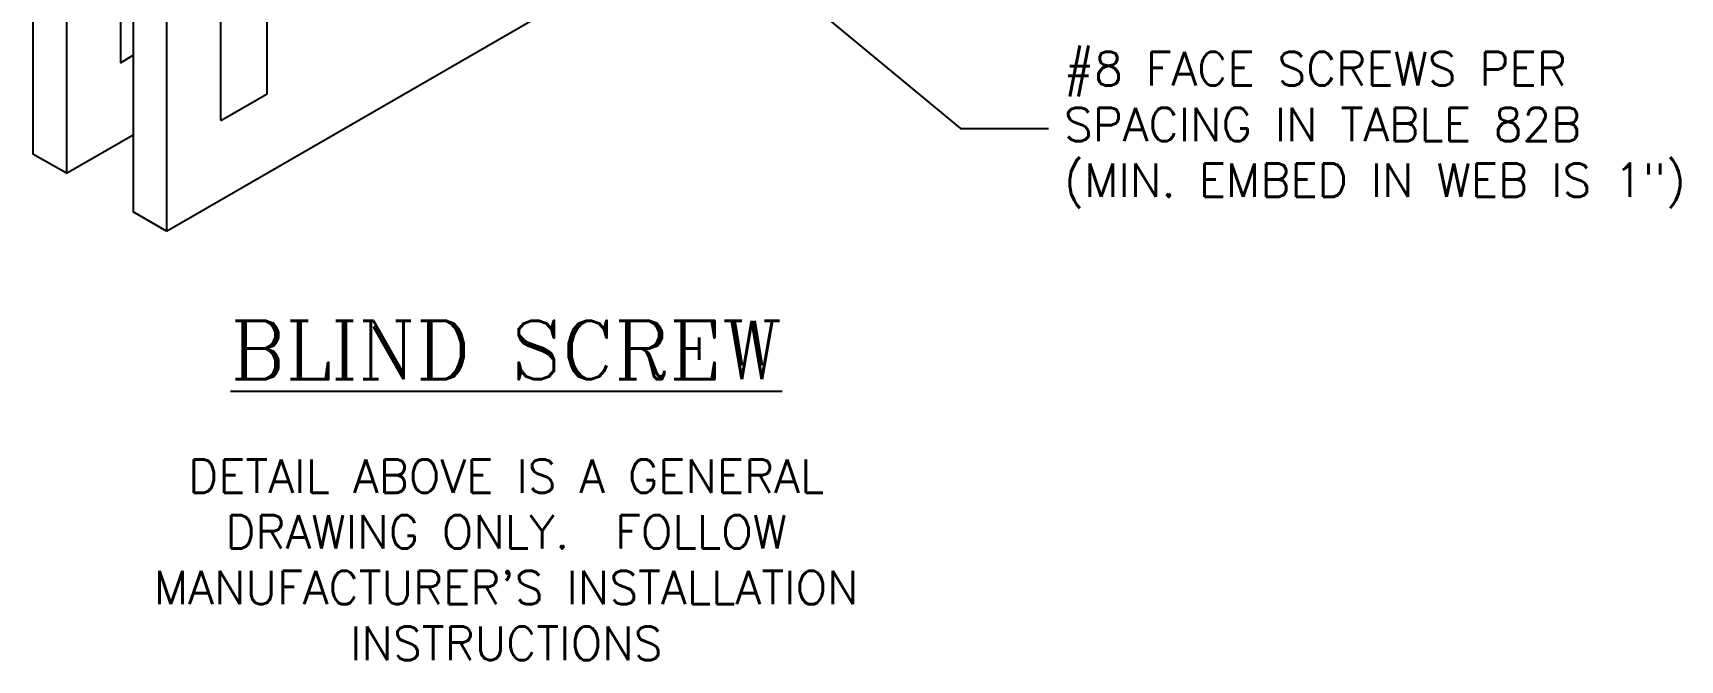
# Model space of a CAD drawing. Header units: inches. Extents: x 588 to 708, y 95 to 206.
# Drawn here: x 588.4 to 637.67, y 95.31 to 114.06 of the extents above; entities that cross this region are included whole.
import ezdxf

# ---------------------------------------------------------------- set-up
doc = ezdxf.new("R2010")
doc.units = ezdxf.units.IN
doc.header["$MEASUREMENT"] = 0
for name, color, linetype in [('LAYER 2', 2, 'Continuous'), ('LAYER 7', 7, 'Continuous'), ('LAYER 8', 8, 'Continuous')]:
    doc.layers.add(name, color=color, linetype=linetype)
doc.styles.add('NOTES', font='simplex.shx', dxfattribs={"height": 1})
doc.styles.add('ROMAN C', font='romanc.shx', dxfattribs={"height": 0.0938})
doc.dimstyles.new('DIM-12$7', dxfattribs={"dimscale": 12, "dimtxt": 0.09375, "dimasz": 0.125, "dimexe": 0.1875, "dimexo": 0.0625, "dimgap": 0.0625, "dimtad": 0, "dimtih": 1, "dimtoh": 1, "dimdec": 4, "dimzin": 3, "dimdsep": 46, "dimlunit": 4, "dimtxsty": 'NOTES', "dimcen": 0.0625, "dimadec": 0, "dimazin": 0, "dimtfac": 1, "dimtdec": 4, "dimtofl": 0, "dimtmove": 0, "dimatfit": 3, "dimfxl": 0, "dimfrac": 2, "dimtolj": 1, "dimtzin": 0, "dimarcsym": 0})

msp = doc.modelspace()

# ---------------------------------------------------------------- linework, layer by layer
at = {"layer": 'LAYER 2'}
for p, q in [((588.396, 122.442), (588.396, 110.442)), ((589.396, 121.865), (589.396, 109.865)), ((591.012, 122.173), (591.012, 113.167)), ((595.398, 112.241), (595.398, 121.241)), ((591.396, 120.71), (591.396, 108.71)), ((594.012, 111.441), (594.012, 120.441)), ((592.396, 120.132), (592.396, 108.132)), ((592.396, 108.132), (603.972, 114.816)), ((591.012, 113.173), (591.396, 113.394)), ((594.012, 111.441), (595.398, 112.241)), ((589.396, 109.865), (591.396, 111.019)), ((589.396, 109.865), (588.396, 110.442)), ((592.396, 108.132), (591.396, 108.71))]:
    msp.add_line(p, q, dxfattribs=at)

# ---------------------------------------------------------------- texts
at = {"layer": 'LAYER 7'}
for s, width, insert, char_height, attachment_point, style in [('\\A1;#8 FACE SCREWS PER\\PSPACING IN TABLE 82B\\P(MIN. EMBED IN WEB IS 1")', 22.3411, (619.239, 113.494), 1, 1, 'NOTES'), ('\\A1;{\\LBLIND SCREW }', 51.13518, (602.554, 105.454), 1.75, 2, 'ROMAN C'), ("\\A1;DETAIL ABOVE IS A GENERAL DRAWING ONLY.  FOLLOW MANUFACTURER'S INSTALLATION INSTRUCTIONS", 25.41843, (602.554, 101.309), 1, 2, 'NOTES')]:
    msp.add_mtext_dynamic_manual_height_columns(s, width=width, gutter_width=5, heights=[0], dxfattribs=dict(at, insert=insert, char_height=char_height, attachment_point=attachment_point, style=style))

# ---------------------------------------------------------------- leaders
at = {"layer": 'LAYER 8'}
msp.add_leader([(605.257, 120.253), (616.139, 111.2), (618.775, 111.2)], dimstyle='DIM-12$7', dxfattribs=at)

doc.saveas('drawing.dxf')
